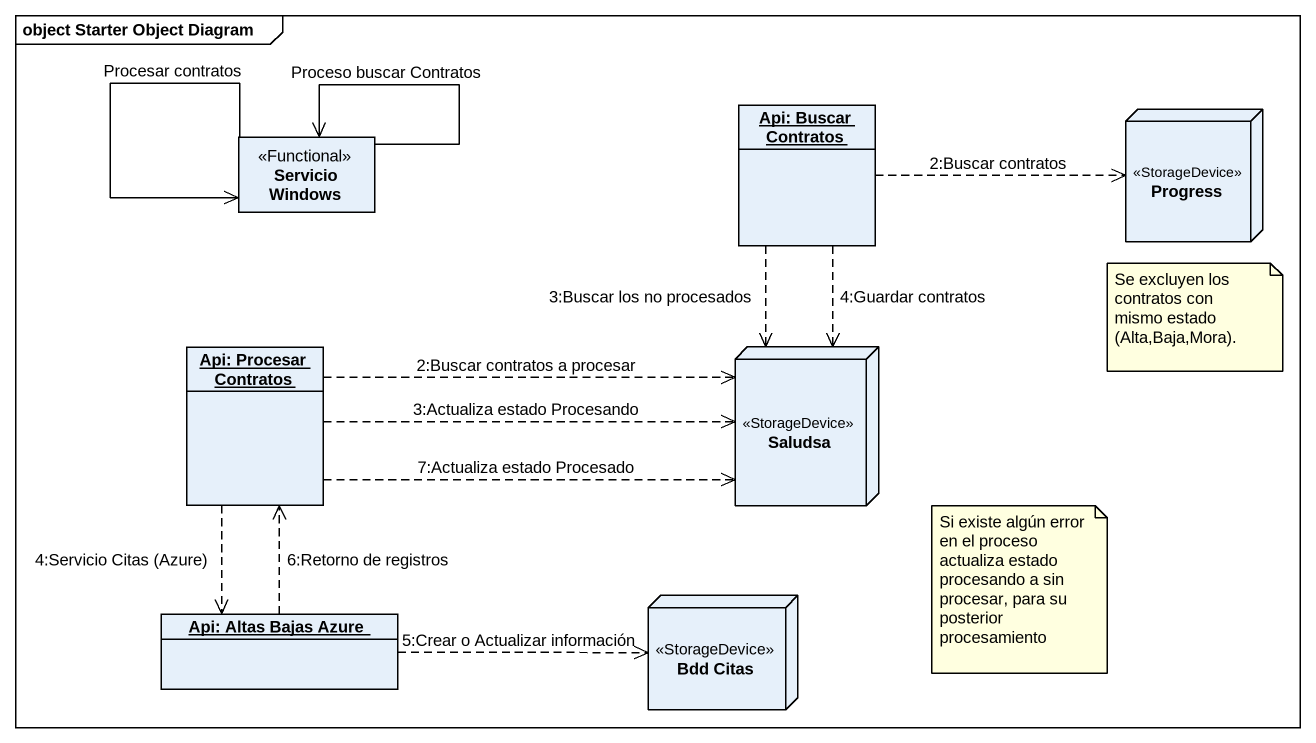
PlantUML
@startuml
mainframe object Starter Object Diagram
allowmixing
hide circle
hide empty members
object "Api: Buscar Contratos" as Api_Buscar_Contratos
class "Servicio Windows" as Servicio_Windows <<Functional>>
node Progress <<StorageDevice>>
object "Api: Procesar Contratos" as Api_Procesar_Contratos
node Saludsa <<StorageDevice>>
object "Api: Altas Bajas Azure" as Api_Altas_Bajas_Azure
node "Bdd Citas" as Bdd_Citas <<StorageDevice>>
Api_Buscar_Contratos .right.> Progress : 2:Buscar contratos
Api_Buscar_Contratos ..> Saludsa : 4:Guardar contratos
Api_Buscar_Contratos ..> Saludsa : 3:Buscar los no procesados
Servicio_Windows --> Servicio_Windows : Proceso buscar Contratos
Servicio_Windows --> Servicio_Windows : Procesar contratos
Api_Procesar_Contratos .right.> Saludsa : 2:Buscar contratos a procesar
Api_Procesar_Contratos .right.> Saludsa : 3:Actualiza estado Procesando
Api_Procesar_Contratos .right.> Saludsa : 7:Actualiza estado Procesado
Api_Procesar_Contratos ..> Api_Altas_Bajas_Azure : 4:Servicio Citas (Azure)
Api_Altas_Bajas_Azure .up.> Api_Procesar_Contratos : 6:Retorno de registros
Api_Altas_Bajas_Azure .right.> Bdd_Citas : 5:Crear o Actualizar información
note as N1
  Se excluyen los contratos con mismo estado (Alta,Baja,Mora).
end note
note as N2
  Si existe algún error en el proceso actualiza estado procesando a sin procesar, para su posterior procesamiento
end note
@enduml
